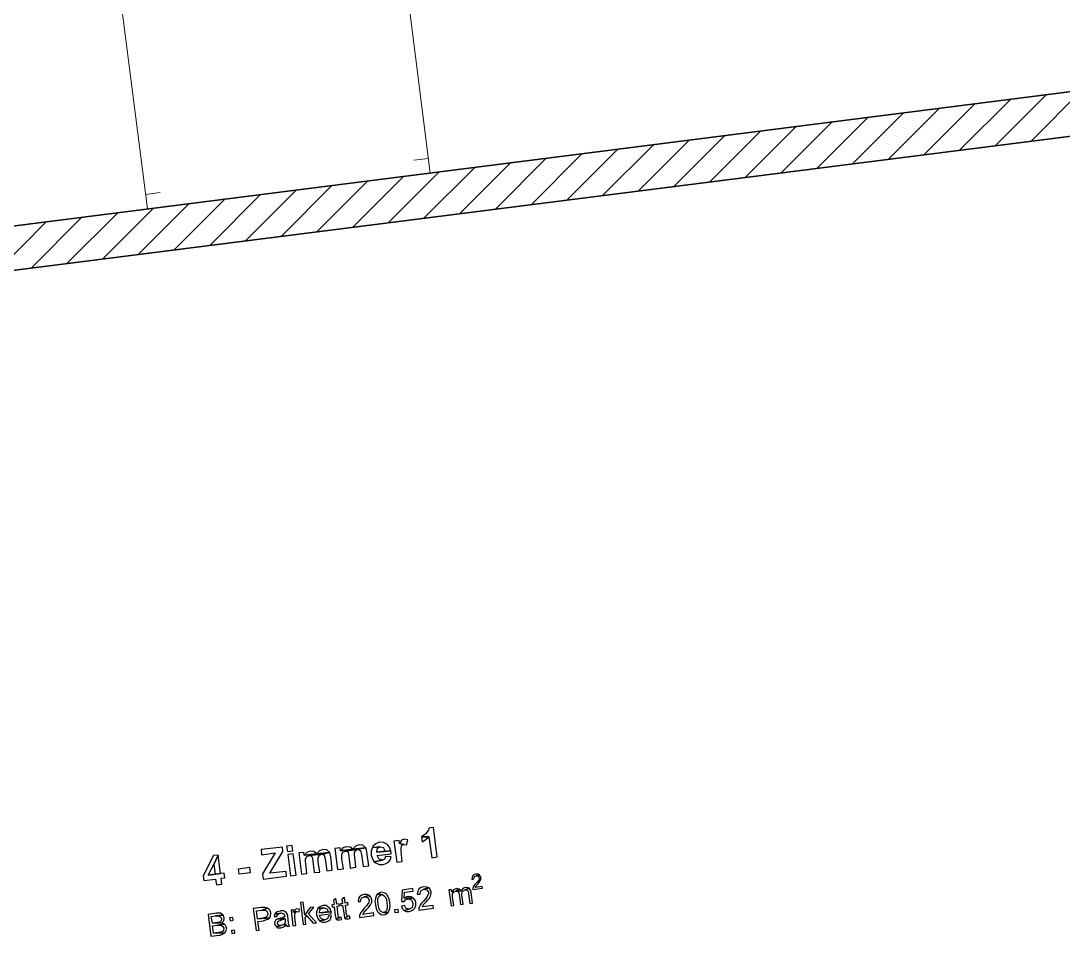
# Model space of a CAD drawing. Header units: metres. Extents: x 2713679.5 to 2713747.3, y 1226017.1 to 1226104.2.
# Drawn here: x 2713722.997 to 2713726.543, y 1226043.042 to 1226046.154 of the extents above; entities that cross this region are included whole.
import ezdxf

# ---------------------------------------------------------------- set-up
doc = ezdxf.new("R2010")
doc.units = ezdxf.units.M
doc.header["$MEASUREMENT"] = 0
doc.layers.add('plangrafiken', color=251, linetype='Continuous')
doc.layers.add('waende_stuetzen', color=250, linetype='Continuous')
doc.layers.add('texte', color=7, linetype='Continuous', true_color=0x000000)

msp = doc.modelspace()

# ---------------------------------------------------------------- linework, layer by layer
at = {"layer": 'plangrafiken', "color": 7, "linetype": 'Continuous', "lineweight": 13}
for p, q in [((2713724.3903, 1226045.6365), (2713724.1171, 1226047.7893)), ((2713723.1548, 1226047.6672), (2713723.428, 1226045.5144)), ((2713724.384, 1226045.6862), (2713724.3344, 1226045.6799)), ((2713723.428, 1226045.5144), (2713724.3903, 1226045.6365)), ((2713723.4713, 1226045.5703), (2713723.4217, 1226045.564))]:
    msp.add_line(p, q, dxfattribs=at)
at = {"layer": 'texte'}
for points in [[(2713724.4013, 1226043.4112), (2713724.385, 1226043.4087), (2713724.3837, 1226043.4025), (2713724.375, 1226043.3912), (2713724.3712, 1226043.3874), (2713724.3599, 1226043.3799), (2713724.385, 1226043.3799), (2713724.395, 1226043.3086), (2713724.4138, 1226043.3111)], [(2713724.3599, 1226043.3799), (2713724.3624, 1226043.3624), (2713724.3649, 1226043.3636), (2713724.3762, 1226043.3712), (2713724.385, 1226043.3799)], [(2713723.888, 1226043.3449), (2713723.8154, 1226043.3361), (2713723.8166, 1226043.3186), (2713723.8629, 1226043.3248), (2713723.8191, 1226043.2535), (2713723.8216, 1226043.236), (2713723.9017, 1226043.246), (2713723.9005, 1226043.2622), (2713723.8442, 1226043.256), (2713723.8892, 1226043.3298)], [(2713723.9205, 1226043.3499), (2713723.9017, 1226043.3474), (2713723.9042, 1226043.3298), (2713723.923, 1226043.3324)], [(2713724.0833, 1226043.3424), (2713724.0657, 1226043.3399), (2713724.0745, 1226043.2685), (2713724.0945, 1226043.271), (2713724.0895, 1226043.3048), (2713724.0895, 1226043.3086), (2713724.0895, 1226043.3198), (2713724.0933, 1226043.3273), (2713724.1008, 1226043.3311), (2713724.1446, 1226043.3374), (2713724.1709, 1226043.3424), (2713724.1271, 1226043.3374), (2713724.0845, 1226043.3324)], [(2713724.1058, 1226043.3461), (2713724.1046, 1226043.3461), (2713724.0933, 1226043.3424), (2713724.0845, 1226043.3324), (2713724.1271, 1226043.3374), (2713724.1183, 1226043.3449)], [(2713724.1471, 1226043.3524), (2713724.1358, 1226043.3474), (2713724.1358, 1226043.3474), (2713724.1271, 1226043.3374), (2713724.1709, 1226043.3424), (2713724.1609, 1226043.3511), (2713724.1609, 1226043.3511)], [(2713724.1709, 1226043.3424), (2713724.1446, 1226043.3374), (2713724.1521, 1226043.3336), (2713724.1534, 1226043.3336), (2713724.1559, 1226043.3198), (2713724.1621, 1226043.2785), (2713724.1809, 1226043.281), (2713724.1747, 1226043.3273), (2713724.1747, 1226043.3298)], [(2713724.1934, 1226043.3436), (2713724.1897, 1226043.3324), (2713724.1897, 1226043.3186), (2713724.1897, 1226043.3173), (2713724.1934, 1226043.3048), (2713724.1997, 1226043.2948), (2713724.2272, 1226043.2998), (2713724.216, 1226043.3036), (2713724.2147, 1226043.3048), (2713724.2097, 1226043.3161), (2713724.2573, 1226043.3223), (2713724.256, 1226043.3324), (2713724.2085, 1226043.3273), (2713724.2085, 1226043.3286), (2713724.211, 1226043.3411), (2713724.221, 1226043.3461)], [(2713724.2172, 1226043.3611), (2713724.216, 1226043.3611), (2713724.2047, 1226043.3561), (2713724.1947, 1226043.3474), (2713724.1934, 1226043.3436), (2713724.221, 1226043.3461), (2713724.231, 1226043.3436), (2713724.231, 1226043.3424), (2713724.2373, 1226043.3311), (2713724.2085, 1226043.3273), (2713724.256, 1226043.3324), (2713724.251, 1226043.3449), (2713724.2448, 1226043.3536), (2713724.2423, 1226043.3549), (2713724.231, 1226043.3599)], [(2713724.2848, 1226043.3674), (2713724.266, 1226043.3649), (2713724.2761, 1226043.2935), (2713724.2948, 1226043.296), (2713724.2923, 1226043.3186), (2713724.2911, 1226043.3324), (2713724.2911, 1226043.3424), (2713724.2936, 1226043.3511), (2713724.2998, 1226043.3536), (2713724.2861, 1226043.3574)], [(2713724.2998, 1226043.3712), (2713724.2923, 1226043.3687), (2713724.2861, 1226043.3574), (2713724.2998, 1226043.3536), (2713724.3099, 1226043.3524), (2713724.3136, 1226043.3699), (2713724.3136, 1226043.3699)], [(2713723.6689, 1226043.3173), (2713723.6526, 1226043.3161), (2713723.6176, 1226043.2472), (2713723.6201, 1226043.2309), (2713723.6601, 1226043.236), (2713723.6626, 1226043.2159), (2713723.6814, 1226043.2184), (2713723.6789, 1226043.2385), (2713723.6914, 1226043.2397), (2713723.6889, 1226043.256), (2713723.6764, 1226043.2547), (2713723.6351, 1226043.2497), (2713723.6539, 1226043.286)], [(2713723.6689, 1226043.3173), (2713723.6539, 1226043.286), (2713723.6589, 1226043.2522), (2713723.6351, 1226043.2497), (2713723.6764, 1226043.2547)], [(2713723.9243, 1226043.3223), (2713723.9055, 1226043.3198), (2713723.9143, 1226043.2472), (2713723.9343, 1226043.2497)], [(2713723.9606, 1226043.3261), (2713723.9431, 1226043.3248), (2713723.9518, 1226043.2522), (2713723.9706, 1226043.2547), (2713723.9668, 1226043.2898), (2713723.9656, 1226043.2923), (2713723.9656, 1226043.3048), (2713723.9706, 1226043.3123), (2713723.9781, 1226043.3161), (2713724.0207, 1226043.3211), (2713724.0482, 1226043.3261), (2713724.0044, 1226043.3223), (2713723.9618, 1226043.3173)], [(2713723.9819, 1226043.3311), (2713723.9819, 1226043.3311), (2713723.9706, 1226043.3261), (2713723.9618, 1226043.3173), (2713724.0044, 1226043.3223), (2713723.9944, 1226043.3298)], [(2713724.0207, 1226043.3211), (2713723.9781, 1226043.3161), (2713723.9844, 1226043.3148), (2713723.9869, 1226043.3111), (2713723.9881, 1226043.3111), (2713723.9906, 1226043.2973), (2713723.9956, 1226043.2585), (2713724.0144, 1226043.2597), (2713724.0094, 1226043.2948), (2713724.0094, 1226043.2973), (2713724.0094, 1226043.3098), (2713724.0132, 1226043.3173)], [(2713724.0244, 1226043.3361), (2713724.0132, 1226043.3324), (2713724.0132, 1226043.3324), (2713724.0044, 1226043.3223), (2713724.0482, 1226043.3261), (2713724.0382, 1226043.3349), (2713724.037, 1226043.3349)], [(2713724.0482, 1226043.3261), (2713724.0207, 1226043.3211), (2713724.0294, 1226043.3186), (2713724.0294, 1226043.3173), (2713724.0332, 1226043.3048), (2713724.0382, 1226043.2635), (2713724.057, 1226043.266), (2713724.052, 1226043.3123), (2713724.0507, 1226043.3148)], [(2713724.1446, 1226043.3374), (2713724.1008, 1226043.3311), (2713724.1071, 1226043.3311), (2713724.1108, 1226043.3261), (2713724.1108, 1226043.3261), (2713724.1133, 1226043.3136), (2713724.1183, 1226043.2735), (2713724.1371, 1226043.276), (2713724.1333, 1226043.3111), (2713724.1321, 1226043.3136), (2713724.1321, 1226043.3261), (2713724.1371, 1226043.3336)], [(2713724.2385, 1226043.3123), (2713724.2347, 1226043.3036), (2713724.2272, 1226043.2998), (2713724.1997, 1226043.2948), (2713724.2047, 1226043.291), (2713724.216, 1226043.286), (2713724.2285, 1226043.286), (2713724.2373, 1226043.2873), (2713724.2485, 1226043.2935), (2713724.2523, 1226043.2986), (2713724.2573, 1226043.3111)], [(2713723.7403, 1226043.2522), (2713723.7377, 1226043.271), (2713723.7753, 1226043.276), (2713723.7778, 1226043.2572), (2713723.7403, 1226043.2522)], [(2713724.5452, 1226043.2522), (2713724.5402, 1226043.251), (2713724.5352, 1226043.2472), (2713724.5327, 1226043.2422), (2713724.5314, 1226043.236), (2713724.5377, 1226043.236), (2713724.5377, 1226043.2372), (2713724.5402, 1226043.2435), (2713724.5402, 1226043.2447), (2713724.5465, 1226043.2472), (2713724.5577, 1226043.2497), (2713724.5527, 1226043.2522)], [(2713724.5577, 1226043.2497), (2713724.5465, 1226043.2472), (2713724.5477, 1226043.2472), (2713724.5527, 1226043.246), (2713724.554, 1226043.2447), (2713724.5565, 1226043.2397), (2713724.5565, 1226043.2385), (2713724.5552, 1226043.2322), (2713724.554, 1226043.2309), (2713724.5502, 1226043.2259), (2713724.5452, 1226043.2209), (2713724.5415, 1226043.2172), (2713724.5377, 1226043.2122), (2713724.5377, 1226043.2109), (2713724.5352, 1226043.2047), (2713724.5352, 1226043.2009), (2713724.5678, 1226043.2047), (2713724.5665, 1226043.2109), (2713724.5427, 1226043.2072), (2713724.5452, 1226043.2109), (2713724.5452, 1226043.2122), (2713724.5515, 1226043.2184), (2713724.5552, 1226043.2234), (2713724.559, 1226043.2284), (2713724.559, 1226043.2284), (2713724.5627, 1226043.2347), (2713724.5627, 1226043.241), (2713724.5615, 1226043.2447)], [(2713724.3311, 1226043.2034), (2713724.2948, 1226043.1984), (2713724.2923, 1226043.1596), (2713724.3011, 1226043.1596), (2713724.3061, 1226043.1659), (2713724.3136, 1226043.1684), (2713724.3324, 1226043.1721), (2713724.3011, 1226043.1709), (2713724.3024, 1226043.1909), (2713724.3324, 1226043.1946)], [(2713724.3674, 1226043.2097), (2713724.3587, 1226043.2072), (2713724.3512, 1226043.2022), (2713724.3474, 1226043.1946), (2713724.3462, 1226043.1846), (2713724.3562, 1226043.1846), (2713724.3562, 1226043.1871), (2713724.3587, 1226043.1959), (2713724.3599, 1226043.1971), (2713724.3687, 1226043.2022), (2713724.3862, 1226043.2059), (2713724.3787, 1226043.2084)], [(2713724.3862, 1226043.2059), (2713724.3687, 1226043.2022), (2713724.37, 1226043.2022), (2713724.3787, 1226043.1997), (2713724.38, 1226043.1984), (2713724.3837, 1226043.1909), (2713724.385, 1226043.1884), (2713724.3812, 1226043.1796), (2713724.38, 1226043.1771), (2713724.375, 1226043.1696), (2713724.3674, 1226043.1608), (2713724.3624, 1226043.1558), (2713724.3562, 1226043.1483), (2713724.3562, 1226043.1471), (2713724.3512, 1226043.1383), (2713724.3512, 1226043.1308), (2713724.4013, 1226043.1371), (2713724.4, 1226043.1458), (2713724.3637, 1226043.1421), (2713724.3662, 1226043.1471), (2713724.3674, 1226043.1496), (2713724.3762, 1226043.1583), (2713724.3825, 1226043.1659), (2713724.3887, 1226043.1721), (2713724.3887, 1226043.1734), (2713724.3925, 1226043.1821), (2713724.3937, 1226043.1921), (2713724.3912, 1226043.1984)], [(2713724.4626, 1226043.1997), (2713724.4538, 1226043.1997), (2713724.4613, 1226043.1446), (2713724.4701, 1226043.1458), (2713724.4663, 1226043.1746), (2713724.4663, 1226043.1759), (2713724.4663, 1226043.1859), (2713724.4701, 1226043.1921), (2713724.4638, 1226043.1921)], [(2713724.4789, 1226043.2034), (2713724.4789, 1226043.2034), (2713724.4689, 1226043.1997), (2713724.4638, 1226043.1921), (2713724.4701, 1226043.1921), (2713724.4776, 1226043.1946), (2713724.4889, 1226043.2022), (2713724.4876, 1226043.2022)], [(2713724.4889, 1226043.2022), (2713724.4776, 1226043.1946), (2713724.4851, 1226043.1934), (2713724.4951, 1226043.1959)], [(2713724.5102, 1226043.2072), (2713724.5089, 1226043.2072), (2713724.5014, 1226043.2034), (2713724.4951, 1226043.1959), (2713724.4851, 1226043.1934), (2713724.4889, 1226043.1846), (2713724.4926, 1226043.1496), (2713724.5027, 1226043.1508), (2713724.4976, 1226043.1821), (2713724.4976, 1226043.1859), (2713724.5002, 1226043.1946), (2713724.5014, 1226043.1946), (2713724.5089, 1226043.1997), (2713724.5227, 1226043.2047), (2713724.5202, 1226043.2059)], [(2713724.5227, 1226043.2047), (2713724.5089, 1226043.1997), (2713724.5152, 1226043.1984), (2713724.5189, 1226043.1946), (2713724.5202, 1226043.1871), (2713724.5252, 1226043.1533), (2713724.534, 1226043.1546), (2713724.5289, 1226043.1909), (2713724.5277, 1226043.1971)], [(2713724.0695, 1226043.1696), (2713724.0607, 1226043.1633), (2713724.0632, 1226043.1496), (2713724.0557, 1226043.1483), (2713724.057, 1226043.1421), (2713724.0632, 1226043.1421), (2713724.067, 1226043.112), (2713724.0682, 1226043.1095), (2713724.0695, 1226043.1008), (2713724.0833, 1226043.1058), (2713724.0795, 1226043.1058), (2713724.0783, 1226043.107), (2713724.077, 1226043.112), (2713724.0733, 1226043.1433), (2713724.082, 1226043.1446), (2713724.0808, 1226043.1521), (2713724.072, 1226043.1508)], [(2713724.0983, 1226043.1734), (2713724.0895, 1226043.1671), (2713724.092, 1226043.1533), (2713724.0845, 1226043.1521), (2713724.0858, 1226043.1458), (2713724.092, 1226043.1458), (2713724.097, 1226043.1145), (2713724.097, 1226043.1133), (2713724.0983, 1226043.1045), (2713724.1121, 1226043.1095), (2713724.1083, 1226043.1095), (2713724.1071, 1226043.1108), (2713724.1058, 1226043.1158), (2713724.102, 1226043.1471), (2713724.1108, 1226043.1483), (2713724.1096, 1226043.1558), (2713724.1008, 1226043.1546)], [(2713724.1659, 1226043.1834), (2713724.1571, 1226043.1809), (2713724.1496, 1226043.1759), (2713724.1459, 1226043.1696), (2713724.1446, 1226043.1596), (2713724.1534, 1226043.1596), (2713724.1534, 1226043.1621), (2713724.1559, 1226043.1709), (2713724.1571, 1226043.1721), (2713724.1659, 1226043.1759), (2713724.1834, 1226043.1796), (2713724.1759, 1226043.1834)], [(2713724.1834, 1226043.1796), (2713724.1659, 1226043.1759), (2713724.1684, 1226043.1759), (2713724.1772, 1226043.1734), (2713724.1772, 1226043.1734), (2713724.1822, 1226043.1646), (2713724.1822, 1226043.1633), (2713724.1797, 1226043.1533), (2713724.1784, 1226043.1521), (2713724.1734, 1226043.1446), (2713724.1646, 1226043.1358), (2713724.1596, 1226043.1295), (2713724.1546, 1226043.1233), (2713724.1534, 1226043.1208), (2713724.1496, 1226043.112), (2713724.1496, 1226043.1058), (2713724.1984, 1226043.112), (2713724.1972, 1226043.1208), (2713724.1609, 1226043.1158), (2713724.1646, 1226043.122), (2713724.1659, 1226043.1233), (2713724.1734, 1226043.132), (2713724.1809, 1226043.1408), (2713724.1859, 1226043.1471), (2713724.1872, 1226043.1483), (2713724.1909, 1226043.1571), (2713724.1909, 1226043.1659), (2713724.1897, 1226043.1721)], [(2713724.2097, 1226043.1846), (2713724.2072, 1226043.1809), (2713724.2035, 1226043.1709), (2713724.2035, 1226043.1696), (2713724.2022, 1226043.1608), (2713724.2035, 1226043.1496), (2713724.2035, 1226043.1471), (2713724.206, 1226043.1358), (2713724.2097, 1226043.127), (2713724.2147, 1226043.1208), (2713724.2147, 1226043.1208), (2713724.2235, 1226043.1158), (2713724.2322, 1226043.1145), (2713724.2373, 1226043.1158), (2713724.246, 1226043.1208), (2713724.2322, 1226043.122), (2713724.2285, 1226043.122), (2713724.221, 1226043.127), (2713724.2185, 1226043.1295), (2713724.2147, 1226043.1383), (2713724.2135, 1226043.1508), (2713724.2122, 1226043.1596), (2713724.2122, 1226043.1696), (2713724.2147, 1226043.1771), (2713724.216, 1226043.1784), (2713724.2235, 1226043.1834)], [(2713724.2235, 1226043.1909), (2713724.2185, 1226043.1896), (2713724.2097, 1226043.1846), (2713724.2235, 1226043.1834), (2713724.2272, 1226043.1834), (2713724.2347, 1226043.1784), (2713724.2373, 1226043.1759), (2713724.241, 1226043.1671), (2713724.2423, 1226043.1546), (2713724.2435, 1226043.1471), (2713724.2435, 1226043.1371), (2713724.241, 1226043.1295), (2713724.2398, 1226043.127), (2713724.2322, 1226043.122), (2713724.246, 1226043.1208), (2713724.2485, 1226043.1245), (2713724.2523, 1226043.1346), (2713724.2523, 1226043.1358), (2713724.2535, 1226043.1446), (2713724.2523, 1226043.1558), (2713724.251, 1226043.1646), (2713724.2485, 1226043.1734), (2713724.2473, 1226043.1759), (2713724.2423, 1226043.1834), (2713724.2423, 1226043.1846), (2713724.2335, 1226043.1896), (2713724.2335, 1226043.1896)], [(2713724.3149, 1226043.1771), (2713724.3099, 1226043.1759), (2713724.3011, 1226043.1709), (2713724.3324, 1226043.1721), (2713724.3249, 1226043.1759)], [(2713724.3324, 1226043.1721), (2713724.3136, 1226043.1684), (2713724.3161, 1226043.1684), (2713724.3261, 1226043.1659), (2713724.3274, 1226043.1633), (2713724.3311, 1226043.1533), (2713724.3311, 1226043.1483), (2713724.3286, 1226043.1396), (2713724.3261, 1226043.1371), (2713724.3186, 1226043.1333), (2713724.3011, 1226043.1295), (2713724.3086, 1226043.1258), (2713724.3186, 1226043.1258), (2713724.3224, 1226043.127), (2713724.3311, 1226043.1308), (2713724.3374, 1226043.1371), (2713724.3412, 1226043.1458), (2713724.3412, 1226043.1558), (2713724.3387, 1226043.1646)], [(2713723.8166, 1226043.1396), (2713723.7878, 1226043.1358), (2713723.7978, 1226043.0607), (2713723.8079, 1226043.0619), (2713723.8041, 1226043.092), (2713723.8229, 1226043.0945), (2713723.8279, 1226043.0957), (2713723.8379, 1226043.0995), (2713723.8442, 1226043.1045), (2713723.8028, 1226043.1008), (2713723.7991, 1226043.1283), (2713723.8179, 1226043.1308), (2713723.8379, 1226043.1371), (2713723.8366, 1226043.1371), (2713723.8279, 1226043.1396), (2713723.8266, 1226043.1396)], [(2713723.8379, 1226043.1371), (2713723.8179, 1226043.1308), (2713723.8279, 1226043.1308), (2713723.8341, 1226043.127), (2713723.8379, 1226043.1195), (2713723.8379, 1226043.1183), (2713723.8354, 1226043.1095), (2713723.8316, 1226043.107), (2713723.8216, 1226043.1033), (2713723.8028, 1226043.1008), (2713723.8442, 1226043.1045), (2713723.8467, 1226043.1108), (2713723.8479, 1226043.1208), (2713723.8479, 1226043.122), (2713723.8442, 1226043.1308)], [(2713723.9243, 1226043.132), (2713723.9168, 1226043.1308), (2713723.923, 1226043.077), (2713723.933, 1226043.0782), (2713723.9293, 1226043.107), (2713723.9293, 1226043.107), (2713723.9293, 1226043.117), (2713723.9318, 1226043.1233), (2713723.9368, 1226043.1258), (2713723.9255, 1226043.1233)], [(2713723.9368, 1226043.1346), (2713723.9305, 1226043.132), (2713723.9255, 1226043.1233), (2713723.9368, 1226043.1258), (2713723.9443, 1226043.1245), (2713723.9456, 1226043.1333), (2713723.9456, 1226043.1333)], [(2713723.9581, 1226043.1571), (2713723.9493, 1226043.1558), (2713723.9581, 1226043.082), (2713723.9668, 1226043.0832), (2713723.9643, 1226043.1045), (2713723.9706, 1226043.1108), (2713723.9631, 1226043.1145)], [(2713723.9944, 1226043.1408), (2713723.9819, 1226043.1396), (2713723.9631, 1226043.1145), (2713723.9706, 1226043.1108), (2713723.9919, 1226043.0857), (2713724.0031, 1226043.087), (2713723.9756, 1226043.1183)], [(2713724.0082, 1226043.1358), (2713724.0069, 1226043.1333), (2713724.0031, 1226043.1245), (2713724.0031, 1226043.1145), (2713724.0044, 1226043.1108), (2713724.0082, 1226043.102), (2713724.0132, 1226043.0945), (2713724.0319, 1226043.097), (2713724.0294, 1226043.097), (2713724.0207, 1226043.1008), (2713724.0169, 1226043.1045), (2713724.0132, 1226043.1133), (2713724.0532, 1226043.1183), (2713724.0532, 1226043.1208), (2713724.0532, 1226043.1245), (2713724.0132, 1226043.1208), (2713724.0132, 1226043.1245), (2713724.0157, 1226043.1333), (2713724.0182, 1226043.1346), (2713724.0257, 1226043.1383)], [(2713724.0257, 1226043.1458), (2713724.0244, 1226043.1458), (2713724.0144, 1226043.1421), (2713724.0082, 1226043.1358), (2713724.0257, 1226043.1383), (2713724.0294, 1226043.1383), (2713724.0382, 1226043.1346), (2713724.0395, 1226043.1346), (2713724.0432, 1226043.1245), (2713724.0132, 1226043.1208), (2713724.0532, 1226043.1245), (2713724.0495, 1226043.1346), (2713724.0432, 1226043.1408), (2713724.0432, 1226043.1408), (2713724.0357, 1226043.1458)], [(2713724.2711, 1226043.1208), (2713724.2698, 1226043.132), (2713724.2798, 1226043.1333), (2713724.2811, 1226043.122), (2713724.2711, 1226043.1208)], [(2713724.3024, 1226043.1458), (2713724.2923, 1226043.1433), (2713724.2948, 1226043.1358), (2713724.3011, 1226043.1295), (2713724.3186, 1226043.1333), (2713724.3174, 1226043.1333), (2713724.3086, 1226043.1358), (2713724.3074, 1226043.1371)], [(2713723.6626, 1226043.1195), (2713723.6351, 1226043.1158), (2713723.6439, 1226043.0419), (2713723.6727, 1226043.0457), (2713723.6752, 1226043.0457), (2713723.6839, 1226043.0482), (2713723.6914, 1226043.0532), (2713723.6526, 1226043.0519), (2713723.6489, 1226043.077), (2713723.6664, 1226043.0795), (2713723.6902, 1226043.0832), (2713723.6814, 1226043.087), (2713723.6814, 1226043.087), (2713723.6489, 1226043.0857), (2713723.6451, 1226043.1083), (2713723.6601, 1226043.1108), (2713723.6852, 1226043.1133), (2713723.6764, 1226043.1195), (2713723.6727, 1226043.1195)], [(2713723.6852, 1226043.1133), (2713723.6601, 1226043.1108), (2713723.6626, 1226043.1108), (2713723.6714, 1226043.1108), (2713723.6777, 1226043.107), (2713723.6802, 1226043.1008), (2713723.6789, 1226043.0945), (2713723.6739, 1226043.0895), (2713723.6639, 1226043.0882), (2713723.6489, 1226043.0857), (2713723.6814, 1226043.087), (2713723.6877, 1226043.0945), (2713723.6889, 1226043.1033), (2713723.6889, 1226043.1045), (2713723.6852, 1226043.1133)], [(2713723.719, 1226043.1058), (2713723.7077, 1226043.1045), (2713723.709, 1226043.0945), (2713723.7202, 1226043.0957)], [(2713723.8617, 1226043.117), (2713723.8592, 1226043.1083), (2713723.8679, 1226043.1083), (2713723.8717, 1226043.117), (2713723.8717, 1226043.117), (2713723.8817, 1226043.1195)], [(2713723.8717, 1226043.1008), (2713723.8654, 1226043.097), (2713723.8617, 1226043.0907), (2713723.8604, 1226043.0832), (2713723.8617, 1226043.0807), (2713723.8667, 1226043.0732), (2713723.883, 1226043.0782), (2713723.8742, 1226043.0795), (2713723.8704, 1226043.0845), (2713723.8717, 1226043.0895), (2713723.8742, 1226043.0932), (2713723.8817, 1226043.0957), (2713723.888, 1226043.0982), (2713723.8967, 1226043.1008)], [(2713723.8817, 1226043.1283), (2713723.8792, 1226043.127), (2713723.8692, 1226043.1245), (2713723.8692, 1226043.1245), (2713723.8617, 1226043.1183), (2713723.8617, 1226043.117), (2713723.8817, 1226043.1195), (2713723.883, 1226043.1208), (2713723.8917, 1226043.1183), (2713723.8955, 1226043.1108), (2713723.8955, 1226043.1083), (2713723.8905, 1226043.1058), (2713723.8805, 1226043.1033), (2713723.8717, 1226043.1008), (2713723.8967, 1226043.1008), (2713723.8967, 1226043.0982), (2713723.8967, 1226043.0882), (2713723.8917, 1226043.082), (2713723.9005, 1226043.0807), (2713723.903, 1226043.0745), (2713723.9118, 1226043.0757), (2713723.9093, 1226043.082), (2713723.908, 1226043.0857), (2713723.9068, 1226043.0982), (2713723.9055, 1226043.1095), (2713723.903, 1226043.1183), (2713723.8992, 1226043.1245), (2713723.893, 1226043.127), (2713723.8917, 1226043.1283)], [(2713724.0445, 1226043.1095), (2713724.0445, 1226043.1095), (2713724.0407, 1226043.1008), (2713724.0319, 1226043.097), (2713724.0132, 1226043.0945), (2713724.0144, 1226043.0932), (2713724.0232, 1226043.0895), (2713724.0332, 1226043.0895), (2713724.0395, 1226043.092), (2713724.0482, 1226043.0957), (2713724.0507, 1226043.1008), (2713724.0545, 1226043.1108)], [(2713724.087, 1226043.1058), (2713724.0833, 1226043.1058), (2713724.0695, 1226043.1008), (2713724.0745, 1226043.097), (2713724.082, 1226043.097), (2713724.0895, 1226043.0982)], [(2713724.1158, 1226043.1095), (2713724.1121, 1226043.1095), (2713724.0983, 1226043.1045), (2713724.1033, 1226043.1008), (2713724.1108, 1226043.1008), (2713724.1183, 1226043.102)], [(2713723.6902, 1226043.0832), (2713723.6664, 1226043.0795), (2713723.6676, 1226043.0795), (2713723.6777, 1226043.0795), (2713723.6839, 1226043.0757), (2713723.6877, 1226043.0695), (2713723.6864, 1226043.0619), (2713723.6839, 1226043.0582), (2713723.6777, 1226043.0557), (2713723.6714, 1226043.0544), (2713723.6526, 1226043.0519), (2713723.6914, 1226043.0532), (2713723.6964, 1226043.0607), (2713723.6964, 1226043.0607), (2713723.6977, 1226043.0707), (2713723.6964, 1226043.0732), (2713723.6927, 1226043.0807)], [(2713723.724, 1226043.0619), (2713723.714, 1226043.0607), (2713723.7152, 1226043.0507), (2713723.7252, 1226043.0519)], [(2713723.8917, 1226043.082), (2713723.883, 1226043.0782), (2713723.8667, 1226043.0732), (2713723.8704, 1226043.0707), (2713723.8817, 1226043.0707), (2713723.8817, 1226043.0707), (2713723.8917, 1226043.0732), (2713723.893, 1226043.0745), (2713723.9005, 1226043.0807)]]:
    msp.add_lwpolyline(points, close=True, dxfattribs=at)
at = {"layer": 'waende_stuetzen', "color": 7, "linetype": 'Continuous', "lineweight": 35}
for p, q in [((2713728.2196, 1226046.1225), (2713721.6423, 1226045.2878)), ((2713721.6612, 1226045.139), (2713728.2384, 1226045.9737))]:
    msp.add_line(p, q, dxfattribs=at)
at = {"layer": 'waende_stuetzen', "color": 18, "linetype": 'Continuous', "lineweight": 0, "true_color": 0x000000}
for p, q in [((2713726.3124, 1226045.7293), (2713726.4856, 1226045.9025)), ((2713726.4339, 1226045.7447), (2713726.6071, 1226045.9179)), ((2713726.0694, 1226045.6984), (2713726.2426, 1226045.8716)), ((2713726.1909, 1226045.7139), (2713726.3641, 1226045.887)), ((2713725.705, 1226045.6522), (2713725.8782, 1226045.8254)), ((2713725.8265, 1226045.6676), (2713725.9997, 1226045.8408)), ((2713725.948, 1226045.683), (2713726.1211, 1226045.8562)), ((2713725.462, 1226045.6214), (2713725.6352, 1226045.7945)), ((2713725.5835, 1226045.6368), (2713725.7567, 1226045.81)), ((2713725.2191, 1226045.5905), (2713725.3922, 1226045.7637)), ((2713725.3405, 1226045.6059), (2713725.5137, 1226045.7791)), ((2713724.8546, 1226045.5443), (2713725.0278, 1226045.7175)), ((2713724.9761, 1226045.5597), (2713725.1493, 1226045.7329)), ((2713725.0976, 1226045.5751), (2713725.2708, 1226045.7483)), ((2713724.6116, 1226045.5134), (2713724.7848, 1226045.6866)), ((2713724.7331, 1226045.5289), (2713724.9063, 1226045.702)), ((2713724.3687, 1226045.4826), (2713724.5419, 1226045.6558)), ((2713724.4902, 1226045.498), (2713724.6633, 1226045.6712)), ((2713724.1257, 1226045.4518), (2713724.2989, 1226045.625)), ((2713724.2472, 1226045.4672), (2713724.4204, 1226045.6404)), ((2713723.7613, 1226045.4055), (2713723.9344, 1226045.5787)), ((2713723.8827, 1226045.4209), (2713724.0559, 1226045.5941)), ((2713724.0042, 1226045.4364), (2713724.1774, 1226045.6095)), ((2713723.5183, 1226045.3747), (2713723.6915, 1226045.5479)), ((2713723.6398, 1226045.3901), (2713723.813, 1226045.5633)), ((2713723.2753, 1226045.3439), (2713723.4485, 1226045.517)), ((2713723.3968, 1226045.3593), (2713723.57, 1226045.5325)), ((2713722.9109, 1226045.2976), (2713723.0841, 1226045.4708)), ((2713723.0324, 1226045.313), (2713723.2055, 1226045.4862)), ((2713723.1538, 1226045.3284), (2713723.327, 1226045.5016))]:
    msp.add_line(p, q, dxfattribs=at)

doc.saveas('drawing.dxf')
